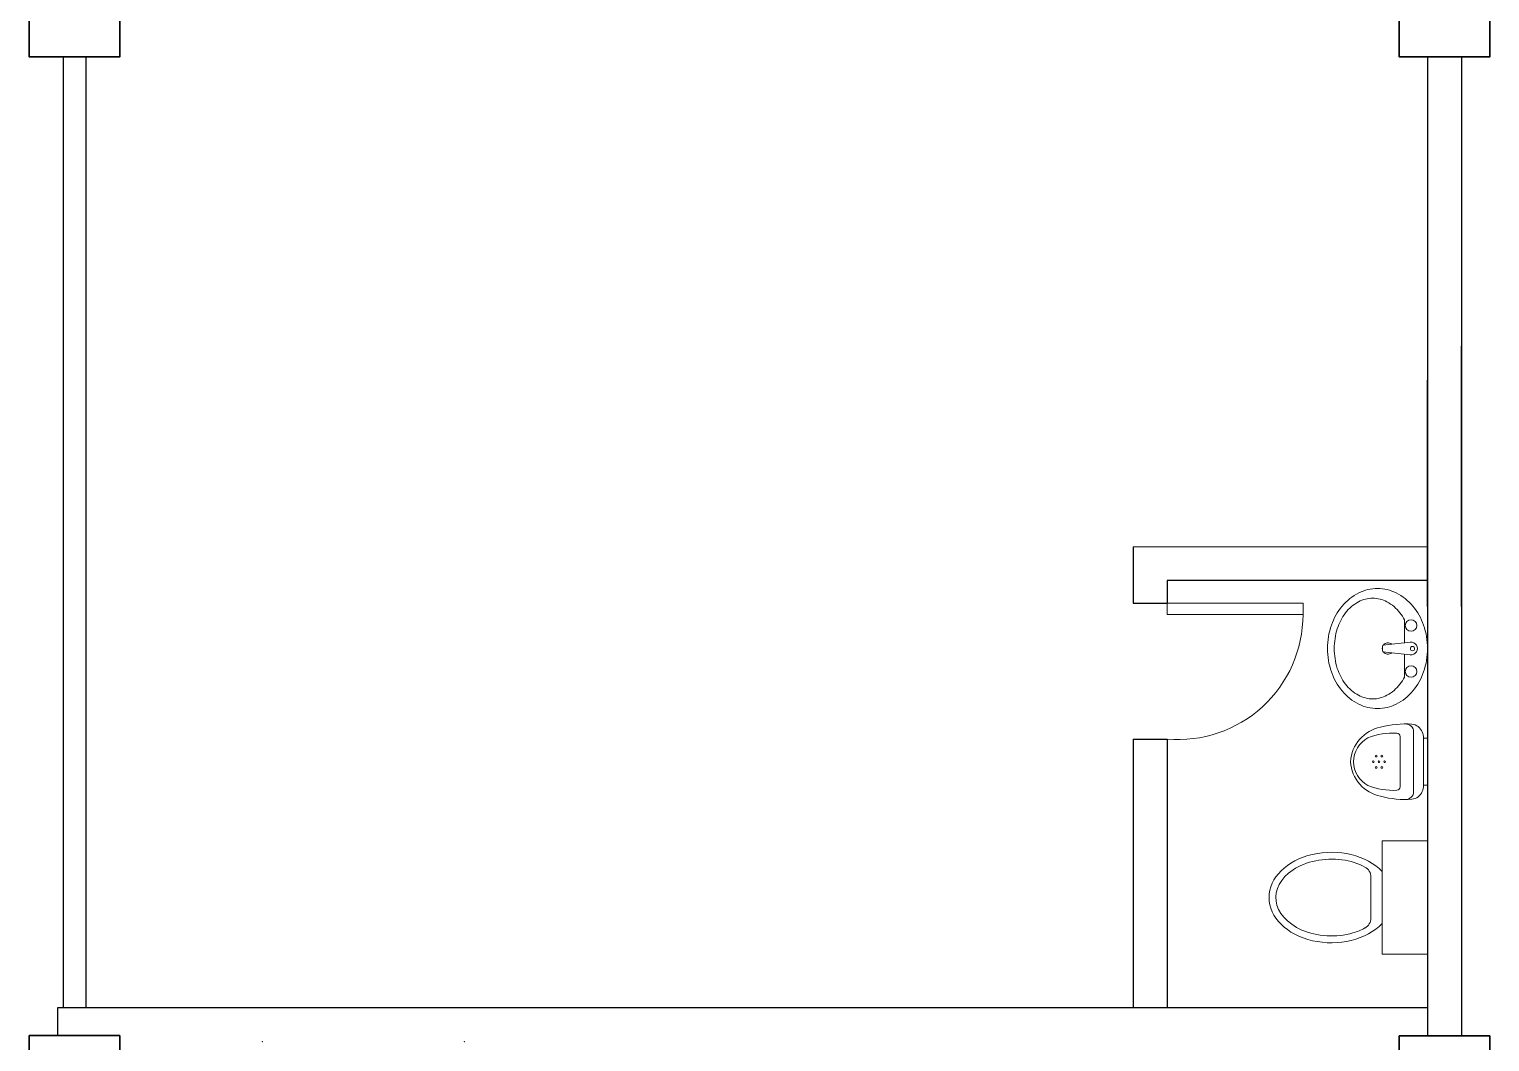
# Model space of a CAD drawing. Header units: millimetres. Extents: x 63005 to 126950, y 36019 to 74749.
# Drawn here: x 63232.86 to 63239.31, y 36159.18 to 36163.65 of the extents above; entities that cross this region are included whole.
import ezdxf

# ---------------------------------------------------------------- set-up
doc = ezdxf.new("R2010")
doc.units = ezdxf.units.MM
doc.header["$LTSCALE"] = 0.04

msp = doc.modelspace()

# ---------------------------------------------------------------- linework, layer by layer
at = {"color": 8, "linetype": 'ByBlock', "lineweight": 25}
for p, q in [((63233.0054, 36163.5304), (63233.0054, 36159.3296)), ((63233.1054, 36163.5304), (63233.1054, 36159.3296)), ((63239.0305, 36163.5304), (63239.0305, 36159.2054)), ((63239.0305, 36163.5304), (63239.0305, 36159.2054)), ((63239.1805, 36163.5304), (63239.1805, 36159.2054)), ((63239.1805, 36161.1033), (63239.1805, 36162.2533)), ((63239.0305, 36161.1033), (63239.0305, 36162.1033)), ((63237.7306, 36161.367), (63239.0305, 36161.3679)), ((63237.7306, 36161.367), (63237.7306, 36161.117)), ((63237.8806, 36161.217), (63237.8806, 36161.117)), ((63237.7306, 36161.117), (63237.8806, 36161.117)), ((63237.7306, 36160.517), (63237.7306, 36159.3296)), ((63237.7306, 36160.517), (63237.8806, 36160.517)), ((63237.8806, 36160.517), (63237.8806, 36159.3296)), ((63232.9805, 36159.3296), (63232.9805, 36159.2067)), ((63237.4305, 36159.3296), (63232.9805, 36159.3296)), ((63239.0305, 36159.3296), (63237.4305, 36159.3296))]:
    msp.add_line(p, q, dxfattribs=at)
at = {"color": 8, "linetype": 'ByBlock', "lineweight": 9}
for p, q in [((63239.0305, 36162.6533), (63239.0305, 36163.5304)), ((63239.1805, 36162.6533), (63239.1805, 36163.5304)), ((63239.0305, 36162.6533), (63239.0305, 36162.2533)), ((63239.1805, 36162.6533), (63239.1805, 36162.2533)), ((63239.0305, 36161.1033), (63239.0305, 36160.7033)), ((63239.1805, 36161.1033), (63239.1805, 36160.7033)), ((63239.1805, 36159.5533), (63239.1805, 36160.7033)), ((63239.0305, 36159.5533), (63239.0305, 36160.5533)), ((63239.0305, 36159.5533), (63239.0305, 36159.2054)), ((63239.1805, 36159.5533), (63239.1805, 36159.2054))]:
    msp.add_line(p, q, dxfattribs=at)
at = {"color": 8, "linetype": 'ByBlock', "lineweight": 25, "ltscale": 0.3}
msp.add_line((63239.0306, 36161.217), (63237.8806, 36161.217), dxfattribs=at)
at = {"color": 8, "lineweight": 9}
for p, q in [((63238.8327, 36160.9315), (63238.9545, 36160.9449)), ((63238.8327, 36160.9025), (63238.9545, 36160.8892)), ((63238.9692, 36160.285), (63238.9692, 36160.549)), ((63238.8306, 36160.067), (63239.0306, 36160.067)), ((63238.8306, 36159.567), (63238.8306, 36160.067)), ((63239.0306, 36160.067), (63239.0306, 36159.567)), ((63238.7806, 36159.7264), (63238.7806, 36159.9074)), ((63239.0306, 36159.567), (63238.8306, 36159.567))]:
    msp.add_line(p, q, dxfattribs=at)
at = {"color": 8, "linetype": 'ByBlock', "lineweight": 35}
for points in [[(63232.8554, 36163.9304), (63233.2554, 36163.9304), (63233.2554, 36163.5304), (63232.8554, 36163.5304)], [(63238.9054, 36163.9304), (63239.3054, 36163.9304), (63239.3054, 36163.5304), (63238.9054, 36163.5304)], [(63232.8554, 36159.2067), (63233.2554, 36159.2067), (63233.2554, 36158.8067), (63232.8554, 36158.8067)], [(63238.9054, 36159.2054), (63239.3054, 36159.2054), (63239.3054, 36158.8054), (63238.9054, 36158.8054)]]:
    msp.add_lwpolyline(points, close=True, dxfattribs=at)
at = {"color": 8, "lineweight": 9}
msp.add_lwpolyline([(63238.8096, 36161.182, 0.11576), (63238.7271, 36161.1627, 0.104047), (63238.6533, 36161.1044, 0.090875), (63238.6059, 36161.0205, 0.083344), (63238.5886, 36160.917, 0.083344), (63238.6059, 36160.8136, 0.090875), (63238.6533, 36160.7297, 0.104047), (63238.7271, 36160.6714, 0.11576), (63238.8096, 36160.652, 0.11576), (63238.892, 36160.6714, 0.104047), (63238.9658, 36160.7297, 0.090875), (63239.0132, 36160.8136, 0.083344), (63239.0306, 36160.917, 0.083344), (63239.0132, 36161.0205, 0.090875), (63238.9658, 36161.1044, 0.104047), (63238.892, 36161.1627, 0.11576)], format="xyb", close=True, dxfattribs=at)
at = {"color": 8, "lineweight": 13, "ltscale": 0.03}
msp.add_lwpolyline([(63237.8806, 36161.117), (63237.8806, 36161.067), (63238.4806, 36161.067), (63238.4806, 36161.117)], close=True, dxfattribs=at)
at = {"color": 8, "lineweight": 9}
for points in [[(63238.7886, 36161.1395, 0.124838), (63238.726, 36161.1237, 0.105788), (63238.6683, 36161.0744, 0.086697), (63238.6321, 36161.0046, 0.076776), (63238.6186, 36160.917, 0.076776), (63238.6321, 36160.8295, 0.086697), (63238.6683, 36160.7597, 0.105788), (63238.726, 36160.7104, 0.124838), (63238.7886, 36160.6945, 0.124838), (63238.8511, 36160.7104, 0.105788), (63238.9088, 36160.7597, 0.040067), (63238.9286, 36160.7904), (63238.9286, 36160.8927, 0.040067)], [(63238.9286, 36160.9414), (63238.9286, 36161.0436, 0.040067), (63238.9088, 36161.0744, 0.105788), (63238.8511, 36161.1237, 0.124838), (63238.7886, 36161.1395, 0.124838)], [(63239.0131, 36160.5205, 0.232594), (63238.9892, 36160.5719, 0.150533), (63238.9618, 36160.5828, 0.085973), (63238.8235, 36160.5696, 0.343308), (63238.6906, 36160.417)], [(63238.9092, 36160.417), (63238.9092, 36160.5283, 0.398633), (63238.895, 36160.5433, 0.107696), (63238.7675, 36160.5222, 0.267529), (63238.7031, 36160.417)], [(63239.0131, 36160.3135, -0.232594), (63238.9892, 36160.2622, -0.150533), (63238.9618, 36160.2513, -0.085973), (63238.8235, 36160.2644, -0.343308), (63238.6906, 36160.417)], [(63238.9092, 36160.417), (63238.9092, 36160.3058, -0.398633), (63238.895, 36160.2908, -0.107696), (63238.7675, 36160.3118, -0.267529), (63238.7031, 36160.417)]]:
    msp.add_lwpolyline(points, format="xyb", dxfattribs=at)
for points in [[(63239.0131, 36160.417), (63239.0131, 36160.5205)], [(63239.0131, 36160.5205), (63239.0306, 36160.5205), (63239.0306, 36160.417)], [(63239.0131, 36160.417), (63239.0131, 36160.3135)], [(63239.0131, 36160.3135), (63239.0306, 36160.3135), (63239.0306, 36160.417)]]:
    msp.add_lwpolyline(points, dxfattribs=at)
for centre, radius in [((63238.9576, 36161.0186), 0.0255), ((63238.9641, 36160.917), 0.0095), ((63238.9576, 36160.8154), 0.0255), ((63238.8036, 36160.442), 0.004), ((63238.8286, 36160.442), 0.004), ((63238.7911, 36160.417), 0.004), ((63238.8036, 36160.392), 0.004), ((63238.8161, 36160.417), 0.004), ((63238.8286, 36160.392), 0.004), ((63238.8411, 36160.417), 0.004)]:
    msp.add_circle(centre, radius, dxfattribs=at)
at = {"color": 8, "lineweight": 13, "ltscale": 0.03}
msp.add_arc((63237.9285, 36161.067), 0.5521, 265.02089, 0, dxfattribs=at)
at = {"color": 8, "lineweight": 9}
for centre, radius, start, end in [((63238.8556, 36160.917), 0.025, 161.37929, 198.62071), ((63238.9264, 36160.917), 0.0948, 171.20259, 188.79741), ((63238.8556, 36160.917), 0.025, 48.79782, 143.69319), ((63238.8556, 36160.917), 0.025, 216.30681, 311.20218), ((63238.9576, 36160.917), 0.028, 263.75449, 96.24551), ((63238.9342, 36160.549), 0.035, 0, 92.67766), ((63238.9342, 36160.285), 0.035, 267.32234, 0), ((63238.7306, 36159.9074), 0.05, 0, 61.99164), ((63238.7306, 36159.7264), 0.05, 298.15006, 0)]:
    msp.add_arc(centre, radius, start, end, dxfattribs=at)
at = {"color": 8, "lineweight": 9, "extrusion": (0, 0, -1)}
msp.add_ellipse((63238.6056, 36159.817), major_axis=(0.275, 0), ratio=0.727273, start_param=0.612555, end_param=5.670631, dxfattribs=at)
at = {"color": 8, "lineweight": 9}
msp.add_open_spline([(63238.7541, 36159.6824), (63238.7377, 36159.6736), (63238.7197, 36159.6662), (63238.6285, 36159.6393), (63238.5413, 36159.6444), (63238.4097, 36159.7022), (63238.3683, 36159.7522), (63238.3549, 36159.8503), (63238.3808, 36159.9025), (63238.4921, 36159.9766), (63238.5758, 36159.9944), (63238.6895, 36159.9787), (63238.7244, 36159.9673), (63238.754, 36159.9516)], degree=3, knots=[0.937253, 0.937253, 0.937253, 0.937253, 1.185372, 1.185372, 2.113864, 2.113864, 3.042356, 3.042356, 3.970847, 3.970847, 4.899339, 4.899339, 5.346062, 5.346062, 5.346062, 5.346062], dxfattribs=at)
for p in [(63239.0306, 36160.417), (63233.8848, 36159.1796), (63234.7776, 36159.1796)]:
    msp.add_point(p, dxfattribs=at)

doc.saveas('drawing.dxf')
